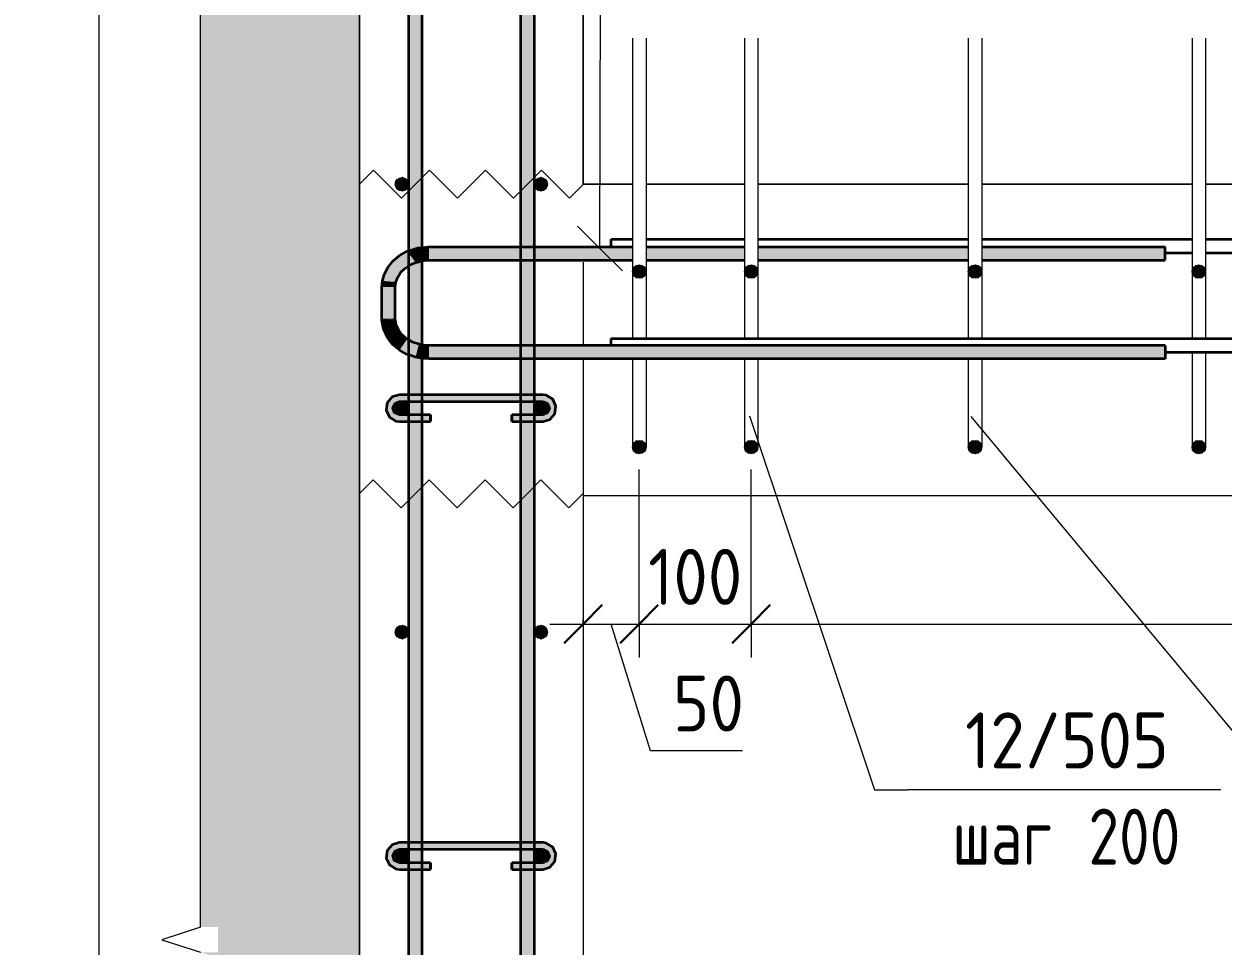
# Model space of a CAD drawing. Header units: millimetres. Extents: x -6516 to 17647, y -4389 to 6814.
# Drawn here: x 10620 to 11691, y -2650 to -1827 of the extents above; entities that cross this region are included whole.
import ezdxf

# ---------------------------------------------------------------- set-up
doc = ezdxf.new("R2010")
doc.units = ezdxf.units.MM
for name, color, linetype, lineweight in [('AA_Dim', 7, 'Continuous', 9), ('AA_Dim-20', 7, 'Continuous', 9), ('AA_Oformlenie', 7, 'Continuous', 9), ('AA_Vinoska', 7, 'Continuous', 9), ('AF_Perekritie', 7, 'Continuous', 60), ('AF_Perekritie_Опалубка', 253, 'Continuous', 20), ('AF_Stena_Опалубка', 253, 'Continuous', 20), ('KR_Armatura', 7, 'Continuous', 20), ('KR_Armatura_Tonkie', 7, 'Continuous', 20), ('KR_Fundament', 7, 'Continuous', 20)]:
    doc.layers.add(name, color=color, linetype=linetype, lineweight=lineweight)
doc.styles.add('ISOCPEUR_1', font='isocpeur.TTF', dxfattribs={"width": 0.9, "height": 50})
doc.styles.add('ISOCPEUR_3', font='isocpeur.TTF', dxfattribs={"width": 0.8, "height": 50})
doc.dimstyles.new('05_Округл_1мм__прозр_', dxfattribs={"dimscale": 304.8, "dimtxt": 50.137748, "dimasz": 0.111549, "dimexe": 0.098425, "dimexo": 0.065617, "dimgap": 0.006562, "dimtad": 1, "dimdec": 0, "dimdsep": 46, "dimtxsty": 'ISOCPEUR_1', "dimblk1": 'OBLIQUE', "dimblk2": 'OBLIQUE', "dimsah": 1, "dimcen": 0.09, "dimdle": 0.098425, "dimazin": 0, "dimtfac": 1, "dimtdec": 4, "dimtix": 1, "dimtmove": 0, "dimatfit": 3, "dimfxl": 1, "dimtvp": 1, "dimtolj": 1, "dimtzin": 0, "dimlwd": 18, "dimlwe": 18, "dimarcsym": 2})
doc.dimstyles.new('05_Округл_1мм__прозр__1', dxfattribs={"dimscale": 304.8, "dimtxt": 50.137748, "dimasz": 0.111549, "dimexe": 0.098425, "dimexo": 0.065617, "dimgap": 0.006562, "dimtad": 1, "dimdec": 0, "dimdsep": 46, "dimtxsty": 'ISOCPEUR_1', "dimblk1": 'OBLIQUE', "dimblk2": 'OBLIQUE', "dimsah": 1, "dimcen": 0.09, "dimdle": 0.098425, "dimazin": 0, "dimtfac": 1, "dimtdec": 4, "dimtix": 1, "dimtmove": 1, "dimatfit": 3, "dimfxl": 1, "dimtvp": 1, "dimtolj": 1, "dimtzin": 0, "dimlwd": 18, "dimlwe": 18, "dimarcsym": 2})

# ---------------------------------------------------------------- blocks, each defined once
blk = doc.blocks.new('Лестница - Лестница-3665978-КР_РЗ_Арм_2')
at = {"layer": 'AF_Perekritie', "lineweight": 20}
for p, q in [((-20990.1, -1970), (-20990.1, -1770)), ((-20946.1, -1970), (-20990.1, -1970)), ((-20990.1, -1970), (-20946.1, -1970)), ((-20846.1, -1970), (-20934.1, -1970)), ((-20934.1, -1970), (-20846.1, -1970)), ((-20646.1, -1970), (-20834.1, -1970)), ((-20834.1, -1970), (-20646.1, -1970)), ((-20446.1, -1970), (-20634.1, -1970)), ((-20634.1, -1970), (-20446.1, -1970)), ((-20246.1, -1970), (-20434.1, -1970)), ((-20434.1, -1970), (-20246.1, -1970)), ((-20990.1, -2039.6), (-20990.1, -2114)), ((-20990.1, -2126), (-20990.1, -2248)), ((-20990.1, -2248), (-19590.1, -2248))]:
    blk.add_line(p, q, dxfattribs=at)
blk = doc.blocks.new('350_Шпилька массив _НесАрм_РабПлоск_ - 350_Шпилька массив _НесАрм_РабПлоск_-3969013-КР_РЗ_Арм_2')
at = {"layer": 'KR_Armatura_Tonkie', "lineweight": 35}
for points in [[(-21154.4, -2181.9), (-21154.4, -2176), (-21159.6, -2173), (-21159.6, -2167), (-21154.4, -2163.9), (-21154.4, -2158.2), (-21158, -2159.5), (-21162.9, -2161.6), (-21166.4, -2170), (-21162.9, -2178.5), (-21155.3, -2181.6)], [(-21146.1, -2164), (-21026.4, -2163.9), (-21026.4, -2158), (-21154.4, -2158.2), (-21154.4, -2164), (-21153.6, -2164)], [(-21026.4, -2181.9), (-21022.8, -2180.5), (-21017.9, -2178.5), (-21014.4, -2170), (-21017.9, -2161.6), (-21026.4, -2158.2), (-21026.4, -2164), (-21021.2, -2167), (-21021.2, -2173), (-21026.4, -2176.2), (-21026.4, -2181.6)], [(-21137.1, -2182), (-21126.7, -2181.9), (-21126.7, -2176), (-21154.4, -2176.2), (-21154.4, -2182), (-21146.1, -2182)], [(-21040.3, -2182), (-21026.4, -2181.9), (-21026.4, -2176), (-21054.1, -2176.2), (-21054.1, -2182), (-21046.1, -2182)], [(-21154.4, -2581.9), (-21154.4, -2576), (-21159.6, -2573), (-21159.6, -2567), (-21154.4, -2563.9), (-21154.4, -2558.2), (-21158, -2559.5), (-21162.9, -2561.6), (-21166.4, -2570), (-21162.9, -2578.5), (-21155.3, -2581.6)], [(-21046.1, -2564), (-21026.4, -2563.9), (-21026.4, -2558), (-21154.4, -2558.2), (-21154.4, -2564), (-21117.7, -2564)], [(-21026.4, -2581.9), (-21022.8, -2580.5), (-21017.9, -2578.5), (-21014.4, -2570), (-21017.9, -2561.6), (-21026.4, -2558.2), (-21026.4, -2564), (-21021.2, -2567), (-21021.2, -2573), (-21026.4, -2576.2), (-21026.4, -2581.6)], [(-21137.1, -2582), (-21126.7, -2581.9), (-21126.7, -2576), (-21154.4, -2576.2), (-21154.4, -2582), (-21146.1, -2582)], [(-21054.1, -2582), (-21026.4, -2581.9), (-21026.4, -2576), (-21054.1, -2576.2), (-21054.1, -2581.9)]]:
    blk.add_hatch(color=256, dxfattribs=at).paths.add_polyline_path(points)
for p, q in [((-21146.1, -2158), (-21154.4, -2158)), ((-21154.4, -2164), (-21146.1, -2164)), ((-21134.1, -2158), (-21146.1, -2158)), ((-21146.1, -2164), (-21134.1, -2164)), ((-21046.1, -2158), (-21134.1, -2158)), ((-21134.1, -2164), (-21046.1, -2164)), ((-21034.1, -2158), (-21046.1, -2158)), ((-21046.1, -2164), (-21034.1, -2164)), ((-21026.4, -2158), (-21034.1, -2158)), ((-21034.1, -2164), (-21026.4, -2164)), ((-21146.1, -2176), (-21154.4, -2176)), ((-21154.4, -2182), (-21146.1, -2182)), ((-21134.1, -2176), (-21146.1, -2176)), ((-21146.1, -2182), (-21134.1, -2182)), ((-21126.7, -2176), (-21134.1, -2176)), ((-21134.1, -2182), (-21126.7, -2182)), ((-21126.7, -2176), (-21126.7, -2182)), ((-21126.7, -2181.9), (-21126.7, -2176.2)), ((-21046.1, -2176), (-21054.1, -2176)), ((-21054.1, -2182), (-21054.1, -2176)), ((-21054.1, -2176.2), (-21054.1, -2181.9)), ((-21054.1, -2182), (-21046.1, -2182)), ((-21034.1, -2176), (-21046.1, -2176)), ((-21046.1, -2182), (-21034.1, -2182)), ((-21026.4, -2176), (-21034.1, -2176)), ((-21034.1, -2182), (-21026.4, -2182)), ((-21146.1, -2558), (-21154.4, -2558)), ((-21134.1, -2558), (-21146.1, -2558)), ((-21046.1, -2558), (-21134.1, -2558)), ((-21034.1, -2558), (-21046.1, -2558)), ((-21026.4, -2558), (-21034.1, -2558)), ((-21154.4, -2564), (-21146.1, -2564)), ((-21146.1, -2564), (-21134.1, -2564)), ((-21134.1, -2564), (-21046.1, -2564)), ((-21046.1, -2564), (-21034.1, -2564)), ((-21034.1, -2564), (-21026.4, -2564)), ((-21146.1, -2576), (-21154.4, -2576)), ((-21154.4, -2582), (-21146.1, -2582)), ((-21134.1, -2576), (-21146.1, -2576)), ((-21146.1, -2582), (-21134.1, -2582)), ((-21126.7, -2576), (-21134.1, -2576)), ((-21134.1, -2582), (-21126.7, -2582)), ((-21126.7, -2576), (-21126.7, -2582)), ((-21126.7, -2581.9), (-21126.7, -2576.2)), ((-21046.1, -2576), (-21054.1, -2576)), ((-21054.1, -2582), (-21054.1, -2576)), ((-21054.1, -2576.2), (-21054.1, -2581.9)), ((-21054.1, -2582), (-21046.1, -2582)), ((-21034.1, -2576), (-21046.1, -2576)), ((-21046.1, -2582), (-21034.1, -2582)), ((-21026.4, -2576), (-21034.1, -2576)), ((-21034.1, -2582), (-21026.4, -2582))]:
    blk.add_line(p, q, dxfattribs=at)
at = {"layer": 'KR_Armatura_Tonkie', "lineweight": 35, "flags": 128}
for points in [[(-21154.4, -2158), (-21160.9, -2160), (-21165.4, -2165.1), (-21166.3, -2171.9), (-21163.4, -2178), (-21157.6, -2181.6), (-21154.4, -2182)], [(-21154.4, -2176), (-21158.8, -2174.2), (-21160.4, -2169.7), (-21158.3, -2165.5), (-21154.4, -2164)], [(-21026.4, -2182), (-21019.9, -2180.1), (-21015.5, -2175), (-21014.6, -2168.2), (-21017.4, -2162.1), (-21023.2, -2158.5), (-21026.4, -2158)], [(-21026.4, -2164), (-21022.1, -2165.9), (-21020.4, -2170.4), (-21022.5, -2174.6), (-21026.4, -2176)], [(-21154.4, -2558), (-21160.9, -2560), (-21165.4, -2565.1), (-21166.3, -2571.9), (-21163.4, -2578), (-21157.6, -2581.6), (-21154.4, -2582)], [(-21026.4, -2582), (-21019.9, -2580.1), (-21015.5, -2575), (-21014.6, -2568.2), (-21017.4, -2562.1), (-21023.2, -2558.5), (-21026.4, -2558)], [(-21154.4, -2576), (-21158.8, -2574.2), (-21160.4, -2569.7), (-21158.3, -2565.5), (-21154.4, -2564)], [(-21026.4, -2564), (-21022.1, -2565.9), (-21020.4, -2570.4), (-21022.5, -2574.6), (-21026.4, -2576)]]:
    blk.add_lwpolyline(points, dxfattribs=at)
blk = doc.blocks.new('011_Прямоугольник обрыва _ЭлУзла_ - 011_Прямоугольник обрыва _ЭлУзла_-3951288-КР_РЗ_Арм_2')
at = {"layer": 'AA_Oformlenie'}
blk.add_line((-21332.2, -2633.5), (-21332.2, -507.4), dxfattribs=at)
blk = doc.blocks.new('Последовательность узлов - 3мм масшт20-904339-КР_РЗ_Арм_2')
at = {"layer": 'AA_Oformlenie'}
for p, q in [((-21190.4, -2246.5), (-21177.9, -2234)), ((-21177.9, -2234), (-21152.9, -2259)), ((-21140.4, -2246.5), (-21127.9, -2234)), ((-21127.9, -2234), (-21102.9, -2259)), ((-21090.4, -2246.5), (-21077.9, -2234)), ((-21077.9, -2234), (-21052.9, -2259)), ((-21040.4, -2246.5), (-21027.9, -2234)), ((-21027.9, -2234), (-21002.9, -2259)), ((-21140.4, -2246.5), (-21152.9, -2259)), ((-21090.4, -2246.5), (-21102.9, -2259)), ((-21040.4, -2246.5), (-21052.9, -2259)), ((-20990.4, -2246.5), (-21002.9, -2259))]:
    blk.add_line(p, q, dxfattribs=at)
blk = doc.blocks.new('DIMBLOCK86-КР_РЗ_Арм_2')
at = {"layer": 'AA_Dim-20', "lineweight": 30}
for p, q in [((10687.1, 130), (10670.1, 147)), ((10687.1, 130), (10704.1, 113)), ((10687.1, 30), (10670.1, 47)), ((10687.1, 30), (10704.1, 13)), ((10687.1, -2970), (10670.1, -2953)), ((10687.1, -2970), (10704.1, -2987))]:
    blk.add_line(p, q, dxfattribs=at)
at = {"layer": 'AA_Dim-20', "lineweight": 18}
for p, q in [((10687.1, 130), (10657.1, 130)), ((10687.1, 130), (10937.6, 130)), ((10687.1, 30), (10657.1, 30)), ((10687.1, -2970), (10687.1, 30)), ((10687.1, 30), (10937.6, 30)), ((10687.1, -2970), (10657.1, -2970)), ((10687.1, -2970), (10937.6, -2970))]:
    blk.add_line(p, q, dxfattribs=at)
at = {"layer": 'AA_Dim-20', "color": 0, "lineweight": 18, "insert": (10619.9, -1637), "char_height": 50, "width": 400.724, "attachment_point": 1, "rotation": 90, "line_spacing_factor": 1.135194, "style": 'ISOCPEUR_1'}
blk.add_mtext('15х200=3000', dxfattribs=at)
blk = doc.blocks.new('_None')
blk = doc.blocks.new('DIMBLOCK90-КР_РЗ_Арм_2')
at = {"layer": 'AA_Dim-20', "lineweight": 18}
for p, q in [((11169.6, -2362.8), (11169.6, -2224.8)), ((11269.6, -2362.8), (11269.6, -2224.8)), ((11089.6, -2362.8), (11169.6, -2362.8)), ((11119.6, -2362.8), (11119.6, -2358.8)), ((11119.6, -2362.8), (11119.6, -2392.8)), ((11179.6, -2476), (11144.6, -2362.8)), ((11169.6, -2362.8), (11169.6, -2392.8)), ((11269.6, -2362.8), (11269.6, -2392.8)), ((11262, -2476), (11179.6, -2476))]:
    blk.add_line(p, q, dxfattribs=at)
at = {"layer": 'AA_Dim-20', "lineweight": 30}
for p, q in [((11119.6, -2362.8), (11136.6, -2345.8)), ((11169.6, -2362.8), (11186.6, -2345.8)), ((11269.6, -2362.8), (11286.6, -2345.8)), ((11119.6, -2362.8), (11102.6, -2379.8)), ((11169.6, -2362.8), (11152.6, -2379.8)), ((11269.6, -2362.8), (11252.6, -2379.8))]:
    blk.add_line(p, q, dxfattribs=at)
at = {"layer": 'AA_Dim-20', "color": 0, "lineweight": 18, "insert": (11199.6, -2408.8), "char_height": 50, "width": 74.923, "attachment_point": 1, "line_spacing_factor": 1.135194, "style": 'ISOCPEUR_1'}
blk.add_mtext('50', dxfattribs=at)
blk = doc.blocks.new('DIMBLOCK91-КР_РЗ_Арм_2')
at = {"layer": 'AA_Dim-20', "lineweight": 18}
for p, q in [((11169.6, -2362.8), (11169.6, -2224.8)), ((11269.6, -2362.8), (11269.6, -2224.8)), ((11169.6, -2362.8), (11269.6, -2362.8)), ((11169.6, -2362.8), (11169.6, -2392.8)), ((11269.6, -2362.8), (11269.6, -2392.8))]:
    blk.add_line(p, q, dxfattribs=at)
at = {"layer": 'AA_Dim-20', "lineweight": 30}
for p, q in [((11169.6, -2362.8), (11186.6, -2345.8)), ((11269.6, -2362.8), (11286.6, -2345.8)), ((11169.6, -2362.8), (11152.6, -2379.8)), ((11269.6, -2362.8), (11252.6, -2379.8))]:
    blk.add_line(p, q, dxfattribs=at)
at = {"layer": 'AA_Dim-20', "color": 0, "lineweight": 18, "insert": (11177.5, -2295.7), "char_height": 50, "width": 101.032, "attachment_point": 1, "line_spacing_factor": 1.135194, "style": 'ISOCPEUR_1'}
blk.add_mtext('100', dxfattribs=at)
blk = doc.blocks.new('DIMBLOCK92-КР_РЗ_Арм_2')
at = {"layer": 'AA_Dim-20', "lineweight": 18}
for p, q in [((11269.6, -2362.8), (11269.6, -2224.8)), ((12469.6, -2362.8), (12469.6, -2224.8)), ((11269.6, -2362.8), (12469.6, -2362.8)), ((11269.6, -2362.8), (11269.6, -2392.8)), ((12469.6, -2362.8), (12469.6, -2392.8)), ((12519.6, -2362.8), (12519.6, -2358.8)), ((12519.6, -2362.8), (12519.6, -2392.8))]:
    blk.add_line(p, q, dxfattribs=at)
at = {"layer": 'AA_Dim-20', "lineweight": 30}
for p, q in [((11269.6, -2362.8), (11286.6, -2345.8)), ((12469.6, -2362.8), (12486.6, -2345.8)), ((12519.6, -2362.8), (12536.6, -2345.8)), ((11269.6, -2362.8), (11252.6, -2379.8)), ((12469.6, -2362.8), (12452.6, -2379.8)), ((12519.6, -2362.8), (12502.6, -2379.8))]:
    blk.add_line(p, q, dxfattribs=at)
at = {"layer": 'AA_Dim-20', "color": 0, "lineweight": 18, "insert": (11718.3, -2295.7), "char_height": 50, "width": 363.262, "attachment_point": 1, "line_spacing_factor": 1.135194, "style": 'ISOCPEUR_1'}
blk.add_mtext('6х200=1200', dxfattribs=at)
blk = doc.blocks.new('042_М_Арматуры - Диам длина поз _ Шаг-2260295-КР_РЗ_Арм_2')
at = {"layer": 'AA_Vinoska'}
blk.add_line((-20913.5, -1449.4), (-20633.5, -1449.4), dxfattribs=at)

msp = doc.modelspace()

# ---------------------------------------------------------------- hatches: boundary and pattern name
at = {"layer": 'KR_Armatura', "lineweight": 9}
h = msp.add_hatch(color=256, dxfattribs=at)
edge = h.paths.add_edge_path()
edge.add_arc((10957.6218, -1970), 6, 0, 360)
for points in [[(10957.6218, -1976), (10962.818, -1973), (10962.818, -1967), (10957.6218, -1964), (10952.4257, -1967), (10952.4257, -1973)], [(11081.6218, -1976), (11086.818, -1973), (11086.818, -1967), (11081.6218, -1964), (11076.4257, -1967), (11076.4257, -1973)], [(10957.6218, -2176), (10962.818, -2173), (10962.818, -2167), (10957.6218, -2164), (10952.4257, -2167), (10952.4257, -2173), (10953.2782, -2173.4922)], [(11081.6218, -2176), (11086.818, -2173), (11086.818, -2167), (11081.6218, -2164), (11076.4257, -2167), (11076.4257, -2173)], [(10957.6218, -2376), (10962.818, -2373), (10962.818, -2367), (10957.6218, -2364), (10952.4257, -2367), (10952.4257, -2373)], [(11081.6218, -2376), (11086.818, -2373), (11086.818, -2367), (11081.6218, -2364), (11076.4257, -2367), (11076.4257, -2373)], [(10957.6218, -2576), (10962.818, -2573), (10962.818, -2567), (10957.6218, -2564), (10952.4257, -2567), (10952.4257, -2573), (10953.2782, -2573.4922)], [(11081.6218, -2576), (11086.818, -2573), (11086.818, -2567), (11081.6218, -2564), (11076.4257, -2567), (11076.4257, -2573), (11079.074, -2574.529)]]:
    msp.add_hatch(color=256, dxfattribs=at).paths.add_polyline_path(points)
h = msp.add_hatch(color=256, dxfattribs=at)
edge = h.paths.add_edge_path()
edge.add_arc((11081.6218, -1970), 6, 0, 360)
at = {"layer": 'KR_Armatura'}
h = msp.add_hatch(color=256, dxfattribs=at)
edge = h.paths.add_edge_path()
edge.add_arc((11169.6218, -2047.9504), 6, 0, 360)
for points in [[(11166.6218, -2053.1466), (11172.6218, -2053.1466), (11175.6218, -2047.9504), (11172.6218, -2042.7543), (11166.6218, -2042.7543), (11163.6218, -2047.9504)], [(11266.6218, -2053.1466), (11272.6218, -2053.1466), (11275.6218, -2047.9504), (11272.6218, -2042.7543), (11266.6218, -2042.7543), (11263.6218, -2047.9504)], [(11466.6218, -2053.1466), (11472.6218, -2053.1466), (11475.6218, -2047.9504), (11472.6218, -2042.7543), (11466.6218, -2042.7543), (11463.6218, -2047.9504)], [(11666.6218, -2053.1466), (11672.6218, -2053.1466), (11675.6218, -2047.9504), (11672.6218, -2042.7543), (11666.6218, -2042.7543), (11663.6218, -2047.9504)], [(11166.6218, -2209.9691), (11172.6218, -2209.9691), (11175.6218, -2204.773), (11172.6218, -2199.5768), (11166.6218, -2199.5768), (11163.6218, -2204.773)], [(11266.6218, -2209.9691), (11272.6218, -2209.9691), (11275.6218, -2204.773), (11272.6218, -2199.5768), (11266.6218, -2199.5768), (11263.6218, -2204.773)], [(11466.6218, -2209.9691), (11472.6218, -2209.9691), (11475.6218, -2204.773), (11472.6218, -2199.5768), (11466.6218, -2199.5768), (11463.6218, -2204.773)], [(11666.6218, -2209.9691), (11672.6218, -2209.9691), (11675.6218, -2204.773), (11672.6218, -2199.5768), (11666.6218, -2199.5768), (11663.6218, -2204.773)]]:
    msp.add_hatch(color=256, dxfattribs=at).paths.add_polyline_path(points)
h = msp.add_hatch(color=256, dxfattribs=at)
edge = h.paths.add_edge_path()
edge.add_arc((11269.6218, -2047.9504), 6, 0, 360)
h = msp.add_hatch(color=256, dxfattribs=at)
edge = h.paths.add_edge_path()
edge.add_arc((11469.6218, -2047.9504), 6, 0, 360)
h = msp.add_hatch(color=256, dxfattribs=at)
edge = h.paths.add_edge_path()
edge.add_arc((11669.6218, -2047.9504), 6, 0, 360)
at = {"layer": 'KR_Armatura', "lineweight": 9}
h = msp.add_hatch(color=256, dxfattribs=at)
edge = h.paths.add_edge_path()
edge.add_arc((10957.6218, -2170), 6, 0, 360)
h = msp.add_hatch(color=256, dxfattribs=at)
edge = h.paths.add_edge_path()
edge.add_arc((11081.6218, -2170), 6, 0, 360)
at = {"layer": 'KR_Armatura'}
h = msp.add_hatch(color=256, dxfattribs=at)
edge = h.paths.add_edge_path()
edge.add_arc((11169.6218, -2204.773), 6, 0, 360)
h = msp.add_hatch(color=256, dxfattribs=at)
edge = h.paths.add_edge_path()
edge.add_arc((11269.6218, -2204.773), 6, 0, 360)
h = msp.add_hatch(color=256, dxfattribs=at)
edge = h.paths.add_edge_path()
edge.add_arc((11469.6218, -2204.773), 6, 0, 360)
h = msp.add_hatch(color=256, dxfattribs=at)
edge = h.paths.add_edge_path()
edge.add_arc((11669.6218, -2204.773), 6, 0, 360)
at = {"layer": 'KR_Armatura', "lineweight": 9}
h = msp.add_hatch(color=256, dxfattribs=at)
edge = h.paths.add_edge_path()
edge.add_arc((10957.6218, -2370), 6, 0, 360)
h = msp.add_hatch(color=256, dxfattribs=at)
edge = h.paths.add_edge_path()
edge.add_arc((11081.6218, -2370), 6, 0, 360)
h = msp.add_hatch(color=256, dxfattribs=at)
edge = h.paths.add_edge_path()
edge.add_arc((10957.6218, -2570), 6, 0, 360)
h = msp.add_hatch(color=256, dxfattribs=at)
edge = h.paths.add_edge_path()
edge.add_arc((11081.6218, -2570), 6, 0, 360)
at = {"layer": 'KR_Armatura_Tonkie', "transparency": 33554432}
h = msp.add_hatch(color=250, dxfattribs=at)
h.paths.add_polyline_path([(10963.6218, -3238), (10975.6218, -3238), (10975.6218, -3028), (10963.6218, -3028), (10963.6218, -3083.9608)])
h.paths.add_polyline_path([(10969.6218, -3012), (10975.6218, -3012), (10975.6218, 270), (10963.6218, 270), (10963.6218, -3012)])
h = msp.add_hatch(color=256, dxfattribs=at)
h.paths.add_polyline_path([(11075.6218, -3238), (11075.6218, -3028), (11063.6218, -3028), (11063.6218, -3238)])
h.paths.add_polyline_path([(11069.6218, -3012), (11075.6218, -3012), (11075.6218, 270), (11063.6218, 270), (11063.6218, -3012), (11069.3974, -3012)])
at = {"layer": 'KR_Armatura_Tonkie'}
for color, points in [(250, [(10964.5377, -2042.1067), (10955.3992, -2033.6607), (10949.5208, -2038.5564), (10963.6218, -2041.8902)]), (250, [(10969.801, -2039.7663), (10962.2125, -2029.8694), (10955.3992, -2033.6607), (10963.6218, -2037.1466)]), (250, [(10964.5377, -2042.1067), (10969.801, -2039.7663), (10955.3992, -2033.6607), (10963.6218, -2041.2602)]), (250, [(10973.4379, -2038.9291), (10971.6498, -2026.8373), (10962.2125, -2029.8694), (10963.6218, -2031.0069)]), (250, [(10969.801, -2039.7663), (10973.4379, -2038.9291), (10962.2125, -2029.8694), (10969.1591, -2038.9291)]), (250, [(10977.0748, -2038.092), (10980.6158, -2025.8232), (10971.6498, -2026.8373), (10975.6218, -2035.0776)]), (250, [(10973.4379, -2038.9291), (10977.0748, -2038.092), (10971.6498, -2026.8373)]), (250, [(10977.0748, -2038.092), (10981.6218, -2037.8129), (10980.6158, -2025.8232)]), (250, [(10981.6218, -2037.8129), (10981.6218, -2025.8129), (10980.6158, -2025.8232)]), (250, [(10941.5346, -2051.0263), (10956.368, -2048.8868), (10944.8239, -2044.4114), (10942.5985, -2048.8868)]), (250, [(10960.0046, -2045.2013), (10949.5208, -2038.5564), (10944.8239, -2044.4114), (10955.3992, -2044.9617)]), (250, [(10956.368, -2048.8868), (10960.0046, -2045.2013), (10944.8239, -2044.4114)]), (250, [(10960.0046, -2045.2013), (10964.5377, -2042.1067), (10949.5208, -2038.5564), (10958.7583, -2044.4114)]), (250, [(10939.6218, -2061.7795), (10952.1493, -2057.3278), (10940.1045, -2056.3298), (10940.0161, -2057.3278)]), (250, [(10940.1045, -2056.3298), (10953.7339, -2052.9848), (10941.5346, -2051.0263), (10941.0065, -2052.9848)]), (250, [(10952.1493, -2057.3278), (10953.7339, -2052.9848), (10940.1045, -2056.3298)]), (250, [(10953.7339, -2052.9848), (10956.368, -2048.8868), (10941.5346, -2051.0263)]), (250, [(10951.6218, -2061.7795), (10952.1493, -2057.3278), (10939.6218, -2061.7795)]), (250, [(10939.6521, -2090.0813), (10951.6218, -2090.0813), (10951.5175, -2061.7795), (10939.6218, -2061.7795), (10939.6218, -2090.0813)]), (250, [(10939.6521, -2091.4495), (10951.6218, -2090.0813), (10939.6218, -2090.0813)]), (250, [(10940.9552, -2099.0915), (10951.6224, -2090.2209), (10939.6521, -2091.4495)]), (250, [(10940.9552, -2099.0915), (10952.4462, -2095.6336), (10951.6224, -2090.2209), (10944.8239, -2095.8743)]), (250, [(10944.8239, -2107.4494), (10952.4462, -2095.6336), (10940.9552, -2099.0915)]), (250, [(10944.8239, -2107.4494), (10954.9214, -2100.9655), (10952.4462, -2095.6336), (10949.0067, -2100.9655)]), (250, [(10949.5208, -2113.3043), (10954.9214, -2100.9655), (10944.8239, -2107.4494)]), (250, [(10949.5208, -2113.3043), (10958.0661, -2104.8794), (10954.9214, -2100.9655), (10950.1733, -2111.8136)]), (250, [(10955.3992, -2118.2001), (10958.0661, -2104.8794), (10949.5208, -2113.3043), (10953.2782, -2116.4336)]), (250, [(10955.3992, -2118.2001), (10962.1682, -2108.2914), (10958.0661, -2104.8794), (10956.1423, -2114.4885)]), (250, [(10962.2125, -2121.9913), (10962.1682, -2108.2914), (10955.3992, -2118.2001), (10962.1682, -2121.9667)]), (250, [(10962.2125, -2121.9913), (10967.0906, -2111.0276), (10962.1682, -2108.2914), (10962.2002, -2118.2001)]), (250, [(10969.7026, -2124.5749), (10967.0906, -2111.0276), (10962.2125, -2121.9913), (10967.0906, -2123.6739)]), (250, [(10969.7026, -2124.5749), (10972.6405, -2112.9401), (10967.0906, -2111.0276), (10967.7579, -2114.4885)]), (250, [(10975.6043, -2125.6783), (10972.6405, -2112.9401), (10969.7026, -2124.5749), (10972.6405, -2125.1242)]), (250, [(10975.6043, -2125.6783), (10977.0748, -2113.7687), (10972.6405, -2112.9401), (10973.0008, -2114.4885)]), (250, [(10981.6218, -2126.0479), (10977.0748, -2113.7687), (10975.6218, -2125.6794), (10977.0748, -2125.7686)]), (250, [(10981.6218, -2126.0479), (10981.6218, -2114.0479), (10977.0748, -2113.7687), (10977.3414, -2114.4885)]), (256, [(11301.6359, -2126.0479), (11639.6218, -2126.0479), (11639.6218, -2114.0479), (10981.6218, -2114.0479), (10981.6218, -2126.0479), (11146.8103, -2126.0479)])]:
    msp.add_hatch(color=color, dxfattribs=at).paths.add_polyline_path(points)
h = msp.add_hatch(color=250, dxfattribs=at)
h.paths.add_polyline_path([(11475.622, -2037.8129), (11639.6218, -2037.8129), (11639.6218, -2025.8129), (11475.622, -2025.8129)])
h.paths.add_polyline_path([(10981.6218, -2037.8129), (11163.6224, -2037.8129), (11163.6224, -2025.8129), (10981.6218, -2025.8129)])
h.paths.add_polyline_path([(11463.6227, -2037.8129), (11463.6227, -2025.8129), (11275.6226, -2025.8129), (11275.6226, -2037.8129), (11301.6359, -2037.8129)])
h.paths.add_polyline_path([(11175.6217, -2037.8129), (11263.621, -2037.8129), (11263.621, -2025.8129), (11175.6217, -2025.8129)])
at = {"layer": 'KR_Fundament', "lineweight": 9}
h = msp.add_hatch(dxfattribs=at)
h.set_pattern_fill('FP_16', color=256, style=0, pattern_type=2)
h.set_pattern_definition([(0, (11249.16, -300), (162.56, 40.64), [6.706, -115.214, 6.706, -115.214, -650.24]), (0, (11249.16, -300), (162.56, 40.64), [-243.84, 6.706, -237.134, 6.706, -115.214, -284.48]), (0, (11249.16, -300), (162.56, 40.64), [-609.6, 6.706, -74.574, 6.706, -196.494]), (120, (11310.12, -279.68), (-116.47527, 120.4611), [6.706, -115.214, 6.706, -765.454]), (120, (11310.12, -279.68), (-116.47527, 120.4611), [-128.626, -115.214, 6.706, -237.134, -406.4]), (120, (11310.12, -279.68), (-116.47527, 120.4611), [-487.68, 6.706, -115.214, 6.706, -277.774]), (120, (11310.12, -279.68), (-116.47527, 120.4611), [-616.306, -74.574, 6.706, -196.494]), (240, (11330.44, -198.4), (-46.08473, -161.1011), [6.706, -115.214, 6.706, -765.454]), (240, (11330.44, -198.4), (-46.08473, -161.1011), [-128.626, -115.214, 6.706, -237.134, -406.4]), (240, (11330.44, -198.4), (-46.08473, -161.1011), [-487.68, 6.706, -115.214, 6.706, -277.774]), (240, (11330.44, -198.4), (-46.08473, -161.1011), [-616.306, -74.574, 6.706, -196.494])])
h.paths.add_polyline_path([(12540.2411, -3620), (12659.6218, -3620), (12659.6218, -3420), (10819.6218, -3420), (10819.6218, -3320), (10919.6218, -3320), (10919.6218, -80), (10777.5215, -80), (10777.5215, -462.8278), (10793.2225, -462.8278), (10793.2225, -485.3513), (10777.5215, -485.3513), (10812.1625, -496.3513), (10777.5215, -507.3513), (10777.5215, -2633.5304), (10793.2225, -2633.5304), (10793.2225, -2656.0539), (10777.5215, -2656.0539), (10812.1625, -2667.0539), (10777.5215, -2678.0539), (10777.5215, -3620), (11920.9385, -3620)])

# ---------------------------------------------------------------- linework, layer by layer
at = {"layer": 'AA_Vinoska'}
for p, q in [((11134.5084, -2027.3997), (11135.097, -1687.8641)), ((11134.5084, -2027.3997), (11114.5431, -2007.3651)), ((11134.5084, -2027.3997), (11154.4737, -2047.4344)), ((11268.1892, -2176.8315), (11379.7518, -2510.7766)), ((11466.0268, -2177.4623), (11739.0099, -2505.6307)), ((11379.7518, -2510.7766), (11409.2067, -2510.7766)), ((10777.5215, -2633.5304), (10742.8614, -2644.7922)), ((10742.8614, -2644.7922), (10777.5215, -2656.0539))]:
    msp.add_line(p, q, dxfattribs=at)
at = {"layer": 'AF_Stena_Опалубка'}
for p, q in [((10919.6218, 300), (10919.6218, -3020)), ((11119.6218, -1970), (11119.6218, 300)), ((11119.6218, -3020), (11119.6218, -2248.0211))]:
    msp.add_line(p, q, dxfattribs=at)
at = {"layer": 'KR_Armatura'}
for p, q in [((11163.6218, -1839.5589), (11163.6218, -2047.9504)), ((11175.6218, -1839.5589), (11175.6218, -2047.9504)), ((11263.6218, -1839.5589), (11263.6218, -2047.9504)), ((11275.6218, -1839.5589), (11275.6218, -2047.9504)), ((11463.6218, -1839.5589), (11463.6218, -2047.9504)), ((11475.6218, -1839.5589), (11475.6218, -2047.9504)), ((11663.6218, -1839.5589), (11663.6218, -2047.9504)), ((11675.6218, -1839.5589), (11675.6218, -2047.9504)), ((11163.6218, -1996.3815), (11163.6218, -2019.1629)), ((11175.6218, -1996.3815), (11175.6218, -2019.1629)), ((11263.6218, -1996.3815), (11263.6218, -2019.1629)), ((11275.6218, -1996.3815), (11275.6218, -2019.1629)), ((11463.6218, -1996.3815), (11463.6218, -2019.1629)), ((11475.6218, -1996.3815), (11475.6218, -2019.1629)), ((11663.6218, -1996.3815), (11663.6218, -2019.1629)), ((11675.6218, -1996.3815), (11675.6218, -2019.1629)), ((11663.6218, -2031.1629), (11663.6218, -2107.8473)), ((11675.6218, -2031.1629), (11675.6218, -2107.8473)), ((11163.6218, -2037.8129), (11163.6218, -2107.8473)), ((11166.6218, -2042.7543), (11163.6218, -2047.9504)), ((11172.6218, -2042.7543), (11166.6218, -2042.7543)), ((11175.6218, -2047.9504), (11172.6218, -2042.7543)), ((11175.6218, -2037.8129), (11175.6218, -2107.8473)), ((11263.6218, -2037.8129), (11263.6218, -2107.8473)), ((11266.6218, -2042.7543), (11263.6218, -2047.9504)), ((11272.6218, -2042.7543), (11266.6218, -2042.7543)), ((11275.6218, -2047.9504), (11272.6218, -2042.7543)), ((11275.6218, -2037.8129), (11275.6218, -2107.8473)), ((11463.6218, -2037.8129), (11463.6218, -2107.8473)), ((11466.6218, -2042.7543), (11463.6218, -2047.9504)), ((11472.6218, -2042.7543), (11466.6218, -2042.7543)), ((11475.6218, -2047.9504), (11472.6218, -2042.7543)), ((11475.6218, -2037.8129), (11475.6218, -2107.8473)), ((11666.6218, -2042.7543), (11663.6218, -2047.9504)), ((11672.6218, -2042.7543), (11666.6218, -2042.7543)), ((11675.6218, -2047.9504), (11672.6218, -2042.7543)), ((11163.6218, -2047.9504), (11166.6218, -2053.1466)), ((11166.6218, -2053.1466), (11172.6218, -2053.1466)), ((11172.6218, -2053.1466), (11175.6218, -2047.9504)), ((11263.6218, -2047.9504), (11266.6218, -2053.1466)), ((11266.6218, -2053.1466), (11272.6218, -2053.1466)), ((11272.6218, -2053.1466), (11275.6218, -2047.9504)), ((11463.6218, -2047.9504), (11466.6218, -2053.1466)), ((11466.6218, -2053.1466), (11472.6218, -2053.1466)), ((11472.6218, -2053.1466), (11475.6218, -2047.9504)), ((11663.6218, -2047.9504), (11666.6218, -2053.1466)), ((11666.6218, -2053.1466), (11672.6218, -2053.1466)), ((11672.6218, -2053.1466), (11675.6218, -2047.9504)), ((11663.6218, -2119.8473), (11663.6218, -2204.773)), ((11675.6218, -2119.8473), (11675.6218, -2204.773)), ((11163.6218, -2126.0479), (11163.6218, -2204.773)), ((11175.6218, -2126.0479), (11175.6218, -2204.773)), ((11263.6218, -2126.0479), (11263.6218, -2204.773)), ((11275.6218, -2126.0479), (11275.6218, -2204.773)), ((11463.6218, -2126.0479), (11463.6218, -2204.773)), ((11475.6218, -2126.0479), (11475.6218, -2204.773)), ((11166.6218, -2199.5768), (11163.6218, -2204.773)), ((11163.6218, -2204.773), (11166.6218, -2209.9691)), ((11172.6218, -2199.5768), (11166.6218, -2199.5768)), ((11175.6218, -2204.773), (11172.6218, -2199.5768)), ((11172.6218, -2209.9691), (11175.6218, -2204.773)), ((11266.6218, -2199.5768), (11263.6218, -2204.773)), ((11263.6218, -2204.773), (11266.6218, -2209.9691)), ((11272.6218, -2199.5768), (11266.6218, -2199.5768)), ((11275.6218, -2204.773), (11272.6218, -2199.5768)), ((11272.6218, -2209.9691), (11275.6218, -2204.773)), ((11466.6218, -2199.5768), (11463.6218, -2204.773)), ((11463.6218, -2204.773), (11466.6218, -2209.9691)), ((11472.6218, -2199.5768), (11466.6218, -2199.5768)), ((11475.6218, -2204.773), (11472.6218, -2199.5768)), ((11472.6218, -2209.9691), (11475.6218, -2204.773)), ((11666.6218, -2199.5768), (11663.6218, -2204.773)), ((11663.6218, -2204.773), (11666.6218, -2209.9691)), ((11672.6218, -2199.5768), (11666.6218, -2199.5768)), ((11675.6218, -2204.773), (11672.6218, -2199.5768)), ((11672.6218, -2209.9691), (11675.6218, -2204.773)), ((11166.6218, -2209.9691), (11172.6218, -2209.9691)), ((11266.6218, -2209.9691), (11272.6218, -2209.9691)), ((11466.6218, -2209.9691), (11472.6218, -2209.9691)), ((11666.6218, -2209.9691), (11672.6218, -2209.9691))]:
    msp.add_line(p, q, dxfattribs=at)
at = {"layer": 'KR_Armatura', "lineweight": 9}
for p, q in [((10957.6218, -1964), (10952.4257, -1967)), ((10952.4257, -1967), (10952.4257, -1973)), ((10962.818, -1967), (10957.6218, -1964)), ((10962.818, -1973), (10962.818, -1967)), ((11081.6218, -1964), (11076.4257, -1967)), ((11076.4257, -1967), (11076.4257, -1973)), ((11086.818, -1967), (11081.6218, -1964)), ((11086.818, -1973), (11086.818, -1967)), ((10952.4257, -1973), (10957.6218, -1976)), ((10957.6218, -1976), (10962.818, -1973)), ((11076.4257, -1973), (11081.6218, -1976)), ((11081.6218, -1976), (11086.818, -1973)), ((10957.6218, -2164), (10952.4257, -2167)), ((10962.818, -2167), (10957.6218, -2164)), ((11081.6218, -2164), (11076.4257, -2167)), ((11086.818, -2167), (11081.6218, -2164)), ((10952.4257, -2167), (10952.4257, -2173)), ((10952.4257, -2173), (10953.2782, -2173.4922)), ((10953.2782, -2173.4922), (10957.6218, -2176)), ((10957.6218, -2176), (10962.818, -2173)), ((10962.818, -2173), (10962.818, -2167)), ((11076.4257, -2167), (11076.4257, -2173)), ((11076.4257, -2173), (11081.6218, -2176)), ((11081.6218, -2176), (11086.818, -2173)), ((11086.818, -2173), (11086.818, -2167)), ((10957.6218, -2364), (10952.4257, -2367)), ((10952.4257, -2367), (10952.4257, -2373)), ((10962.818, -2367), (10957.6218, -2364)), ((10962.818, -2373), (10962.818, -2367)), ((11081.6218, -2364), (11076.4257, -2367)), ((11076.4257, -2367), (11076.4257, -2373)), ((11086.818, -2367), (11081.6218, -2364)), ((11086.818, -2373), (11086.818, -2367)), ((10952.4257, -2373), (10957.6218, -2376)), ((10957.6218, -2376), (10962.818, -2373)), ((11076.4257, -2373), (11081.6218, -2376)), ((11081.6218, -2376), (11086.818, -2373)), ((10957.6218, -2564), (10952.4257, -2567)), ((10952.4257, -2567), (10952.4257, -2573)), ((10962.818, -2567), (10957.6218, -2564)), ((10962.818, -2573), (10962.818, -2567)), ((11081.6218, -2564), (11076.4257, -2567)), ((11076.4257, -2567), (11076.4257, -2573)), ((11086.818, -2567), (11081.6218, -2564)), ((11086.818, -2573), (11086.818, -2567)), ((10952.4257, -2573), (10953.2782, -2573.4922)), ((10953.2782, -2573.4922), (10957.6218, -2576)), ((10957.6218, -2576), (10962.818, -2573)), ((11076.4257, -2573), (11079.074, -2574.529)), ((11079.074, -2574.529), (11081.6218, -2576)), ((11081.6218, -2576), (11086.818, -2573))]:
    msp.add_line(p, q, dxfattribs=at)
for centre in [(10957.6218, -1970), (11081.6218, -1970), (10957.6218, -2170), (11081.6218, -2170), (10957.6218, -2370), (11081.6218, -2370), (10957.6218, -2570), (11081.6218, -2570)]:
    msp.add_circle(centre, 6, dxfattribs=at)
at = {"layer": 'KR_Armatura'}
for centre in [(11169.6218, -2047.9504), (11269.6218, -2047.9504), (11469.6218, -2047.9504), (11669.6218, -2047.9504), (11169.6218, -2204.773), (11269.6218, -2204.773), (11469.6218, -2204.773), (11669.6218, -2204.773)]:
    msp.add_circle(centre, 6, dxfattribs=at)
at = {"layer": 'KR_Armatura_Tonkie', "lineweight": 35}
for p, q in [((10963.6218, -3012), (10963.6218, 270)), ((10975.6218, -3012), (10975.6218, 270)), ((11063.6218, 270), (11063.6218, -3012)), ((11075.6218, 270), (11075.6218, -3012)), ((11144.6218, -2019.1629), (11163.6224, -2019.1629)), ((11144.6218, -2025.8129), (11144.6218, -2019.1629)), ((11175.6217, -2019.1629), (11263.621, -2019.1629)), ((11275.6226, -2019.1629), (11463.6227, -2019.1629)), ((11475.622, -2019.1629), (11663.6221, -2019.1629)), ((11675.6214, -2019.1629), (11863.6216, -2019.1629)), ((10949.5208, -2038.5564), (10955.3992, -2033.6607)), ((10955.3992, -2033.6607), (10962.2125, -2029.8694)), ((10962.2125, -2029.8694), (10963.6218, -2029.4166)), ((10963.6218, -2029.4166), (10971.6498, -2026.8373)), ((10971.6498, -2026.8373), (10975.6218, -2026.388)), ((10975.6218, -2026.388), (10980.6158, -2025.8232)), ((10980.6158, -2025.8232), (10981.6218, -2025.8129)), ((10981.6218, -2025.8129), (11063.6218, -2025.8129)), ((11063.6218, -2025.8129), (11075.6218, -2025.8129)), ((11075.6218, -2025.8129), (11163.6224, -2025.8129)), ((11175.6217, -2025.8129), (11263.621, -2025.8129)), ((11275.6226, -2025.8129), (11463.6227, -2025.8129)), ((11475.622, -2025.8129), (11639.6218, -2025.8129)), ((11639.6218, -2037.8129), (11639.6218, -2025.8129)), ((11639.6218, -2031.1629), (11663.6221, -2031.1629)), ((11675.6214, -2031.1629), (11863.6216, -2031.1629)), ((10941.5346, -2051.0263), (10944.8239, -2044.4114)), ((10944.8239, -2044.4114), (10949.5208, -2038.5564)), ((10956.368, -2048.8868), (10960.0046, -2045.2013)), ((10960.0046, -2045.2013), (10963.6218, -2042.7319)), ((10963.6218, -2042.7319), (10964.5377, -2042.1067)), ((10964.5377, -2042.1067), (10969.801, -2039.7663)), ((10969.801, -2039.7663), (10973.4379, -2038.9291)), ((10973.4379, -2038.9291), (10975.6218, -2038.4265)), ((10975.6218, -2038.4265), (10977.0748, -2038.092)), ((10977.0748, -2038.092), (10981.6218, -2037.8129)), ((10981.6218, -2037.8129), (11063.6218, -2037.8129)), ((11063.6218, -2037.8129), (11075.6218, -2037.8129)), ((11075.6218, -2037.8129), (11163.6224, -2037.8129)), ((11175.6217, -2037.8129), (11263.621, -2037.8129)), ((11275.6226, -2037.8129), (11463.6227, -2037.8129)), ((11475.622, -2037.8129), (11639.6218, -2037.8129)), ((10939.6218, -2061.7795), (10940.1045, -2056.3298)), ((10940.1045, -2056.3298), (10941.5346, -2051.0263)), ((10952.1493, -2057.3278), (10953.7339, -2052.9848)), ((10953.7339, -2052.9848), (10956.368, -2048.8868)), ((10939.6218, -2090.0813), (10939.6218, -2061.7795)), ((10951.6218, -2061.7795), (10952.1493, -2057.3278)), ((10951.6218, -2090.0813), (10951.6218, -2061.7795)), ((10939.6521, -2091.4495), (10939.6218, -2090.0813)), ((10940.9552, -2099.0915), (10939.6521, -2091.4495)), ((10944.8239, -2107.4494), (10940.9552, -2099.0915)), ((10951.6224, -2090.2209), (10951.6218, -2090.0813)), ((10952.4462, -2095.6336), (10951.6224, -2090.2209)), ((10954.9214, -2100.9655), (10952.4462, -2095.6336)), ((10949.5208, -2113.3043), (10944.8239, -2107.4494)), ((10958.0661, -2104.8794), (10954.9214, -2100.9655)), ((10962.1682, -2108.2914), (10958.0661, -2104.8794)), ((10963.6218, -2109.0995), (10962.1682, -2108.2914)), ((10967.0906, -2111.0276), (10963.6218, -2109.0995)), ((11144.6218, -2107.8473), (12477.6095, -2107.8473)), ((11144.6218, -2114.0479), (11144.6218, -2107.8473)), ((10955.3992, -2118.2001), (10949.5208, -2113.3043)), ((10962.2125, -2121.9913), (10955.3992, -2118.2001)), ((10972.6405, -2112.9401), (10967.0906, -2111.0276)), ((10975.6218, -2113.4972), (10972.6405, -2112.9401)), ((10977.0748, -2113.7687), (10975.6218, -2113.4972)), ((10981.6218, -2114.0479), (10977.0748, -2113.7687)), ((11063.6218, -2114.0479), (10981.6218, -2114.0479)), ((11075.6218, -2114.0479), (11063.6218, -2114.0479)), ((11639.6218, -2114.0479), (11075.6218, -2114.0479)), ((11639.6218, -2114.0479), (11639.6218, -2126.0479)), ((11639.6218, -2119.8473), (11999.6218, -2119.8473)), ((10963.6218, -2122.4775), (10962.2125, -2121.9913)), ((10969.7026, -2124.5749), (10963.6218, -2122.4775)), ((10975.6043, -2125.6783), (10969.7026, -2124.5749)), ((10981.6218, -2126.0479), (10975.6218, -2125.6794)), ((11063.6218, -2126.0479), (10981.6218, -2126.0479)), ((11075.6218, -2126.0479), (11063.6218, -2126.0479)), ((11639.6218, -2126.0479), (11075.6218, -2126.0479))]:
    msp.add_line(p, q, dxfattribs=at)
at = {"layer": 'KR_Fundament'}
msp.add_line((10919.6218, -3320), (10919.6218, -80), dxfattribs=at)

# ---------------------------------------------------------------- block references
at = {"layer": 'AA_Oformlenie'}
for name, p in [('011_Прямоугольник обрыва _ЭлУзла_ - 011_Прямоугольник обрыва _ЭлУзла_-3951288-КР_РЗ_Арм_2', (32109.6834, 0)), ('Последовательность узлов - 3мм масшт20-904339-КР_РЗ_Арм_2', (32110.0388, 276.499)), ('Последовательность узлов - 3мм масшт20-904339-КР_РЗ_Арм_2', (32109.6834, 0))]:
    msp.add_blockref(name, p, dxfattribs=at)
at = {"layer": 'AA_Vinoska'}
msp.add_blockref('042_М_Арматуры - Диам длина поз _ Шаг-2260295-КР_РЗ_Арм_2', (32322.6993, -1061.3604), dxfattribs=at)
at = {"layer": 'AF_Perekritie_Опалубка'}
msp.add_blockref('Лестница - Лестница-3665978-КР_РЗ_Арм_2', (32109.6834, 0), dxfattribs=at)
at = {"layer": 'KR_Armatura_Tonkie', "lineweight": 35}
msp.add_blockref('350_Шпилька массив _НесАрм_РабПлоск_ - 350_Шпилька массив _НесАрм_РабПлоск_-3969013-КР_РЗ_Арм_2', (32109.6834, 0), dxfattribs=at)

# ---------------------------------------------------------------- texts
at = {"layer": 'AA_Vinoska', "char_height": 50, "attachment_point": 1}
for s, insert, width, style in [('12/505', (11460.7495, -2441.7716), 222.227775, 'ISOCPEUR_1'), (' 200', (11545.5479, -2527.7527), 133.4008, 'ISOCPEUR_3'), ('шаг', (11449.2395, -2527.7527), 116.7257, 'ISOCPEUR_3')]:
    msp.add_mtext(s, dxfattribs=dict(at, insert=insert, width=width, style=style))

# ---------------------------------------------------------------- dimensions: what is measured, and where the dimension line sits
at = {"layer": 'AA_Dim', "lineweight": 18}
for base, p1, p2, angle, text, override, picture, middle in [((10687.0791, 30), (10957.6218, -2970), (10957.6218, 30), 90, '15х200=3000', {"dimpost": '<>', "dimblk1": 'None', "dimblk2": 'None', "dimsah": 1, "dimfxl": 3000}, 'DIMBLOCK86-КР_РЗ_Арм_2', (10660.0791, -1470)), ((11269.6218, -2362.7965), (11169.6218, -2204.773), (11269.6218, -2204.773), 0, '100', {"dimpost": '<>', "dimblk1": 'None', "dimblk2": 'None', "dimsah": 1, "dimfxl": 100}, 'DIMBLOCK91-КР_РЗ_Арм_2', (11219.6218, -2335.7965)), ((12469.6218, -2362.7965), (11269.6218, -2204.773), (12469.6218, -2204.773), 0, '6х200=1200', {"dimpost": '<>', "dimblk1": 'None', "dimblk2": 'None', "dimsah": 1, "dimfxl": 1200}, 'DIMBLOCK92-КР_РЗ_Арм_2', (11869.6218, -2335.7965))]:
    dim = msp.add_linear_dim(base=base, p1=p1, p2=p2, angle=angle, text=text, dimstyle='05_Округл_1мм__прозр_', override=override, dxfattribs=at)
    dim.commit()
    dim.dimension.update_dxf_attribs({"geometry": picture, "text_midpoint": middle})
dim = msp.add_linear_dim(base=(11169.6218, -2362.7965), p1=(11119.6218, -2338.7548), p2=(11169.6218, -2204.773), text='50', dimstyle='05_Округл_1мм__прозр__1', override={"dimpost": '<>', "dimblk1": 'None', "dimblk2": 'None', "dimsah": 1, "dimfxl": 143.007474}, dxfattribs=at)
dim.commit()
dim.dimension.update_dxf_attribs({"geometry": 'DIMBLOCK90-КР_РЗ_Арм_2', "text_midpoint": (11237.0433, -2442.1783), "dimtype": 160})

doc.saveas('drawing.dxf')
